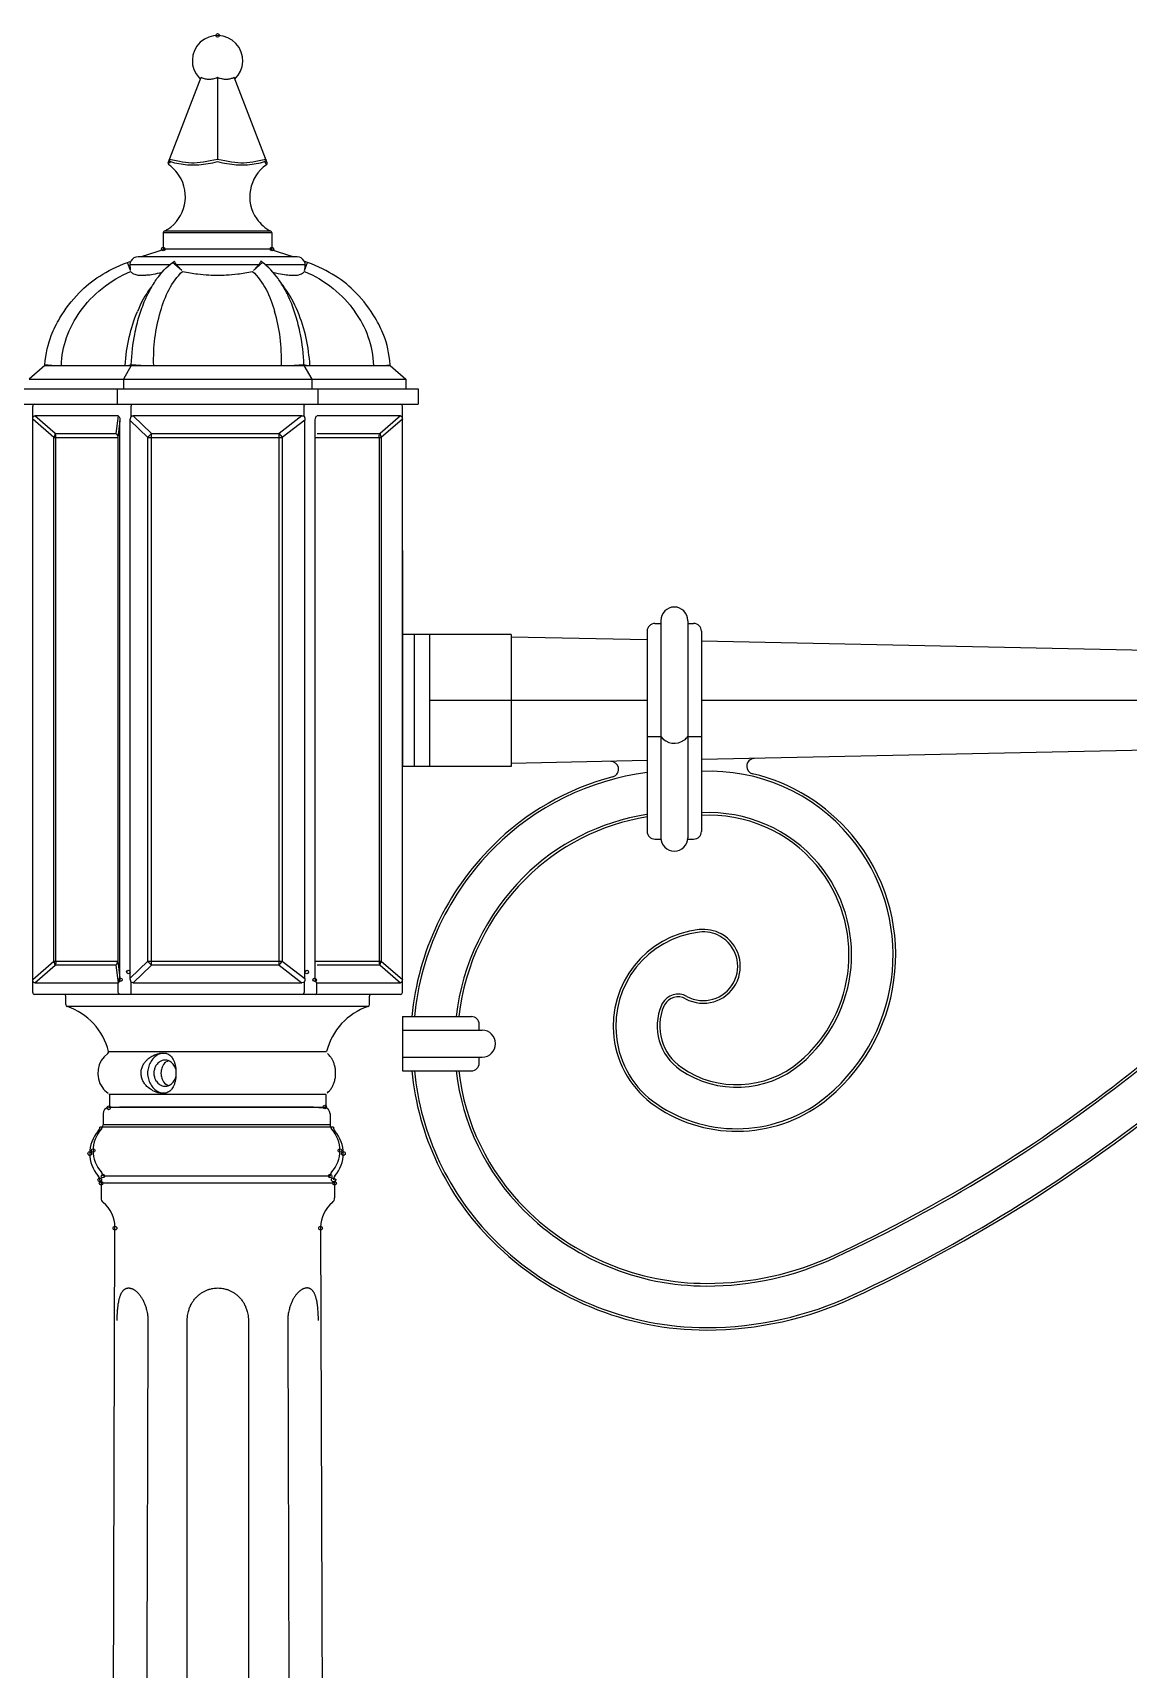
# Model space of a CAD drawing. Extents: x 0 to 131, y 0 to 344.
# Drawn here: x 47.65 to 80.72, y 275.99 to 325.42 of the extents above; entities that cross this region are included whole.
import ezdxf

# ---------------------------------------------------------------- set-up
doc = ezdxf.new("R2010")
doc.units = 0
doc.layers.add('LIVELLO_1', color=160, linetype='Continuous')

# ---------------------------------------------------------------- blocks, each defined once
blk = doc.blocks.new('AI9-BLK1')
at = {"layer": 'LIVELLO_1', "color": 7}
for p, q in [((-13.397, 149.399), (-12.4, 151.98)), ((-11.901, 151.98), (-11.901, 149.484)), ((-10.407, 149.399), (-11.404, 151.98)), ((-13.35, 149.382), (-13.323, 149.43)), ((-10.294, 147.326), (-13.51, 147.326)), ((-13.544, 147.277), (-13.544, 146.791)), ((-10.262, 147.277), (-13.544, 147.277)), ((-10.262, 147.277), (-10.262, 146.791)), ((-14.621, 146.385), (-14.521, 146.423)), ((-14.526, 146.14), (-14.621, 146.385)), ((-14.538, 146.324), (-13.33, 146.324)), ((-9.498, 146.556), (-14.304, 146.556)), ((-13.484, 146.791), (-14.204, 146.556)), ((-10.262, 146.791), (-13.544, 146.791)), ((-10.322, 146.791), (-13.484, 146.791)), ((-13.259, 146.385), (-13.207, 146.423)), ((-12.984, 146.14), (-13.259, 146.385)), ((-13.145, 146.324), (-10.661, 146.324)), ((-10.545, 146.385), (-10.822, 146.14)), ((-10.545, 146.385), (-10.597, 146.423)), ((-10.478, 146.324), (-9.265, 146.324)), ((-10.322, 146.791), (-9.598, 146.556)), ((-9.185, 146.385), (-9.287, 146.423)), ((-9.282, 146.14), (-9.185, 146.385)), ((-17.116, 143.274), (-17.588, 142.861)), ((-17.588, 142.861), (-6.216, 142.861)), ((-16.902, 143.274), (-17.116, 143.288)), ((-17.116, 143.274), (-6.689, 143.274)), ((-14.51, 143.274), (-14.746, 142.861)), ((-14.746, 142.861), (-14.746, 142.568)), ((-14.508, 143.288), (-14.585, 143.274)), ((-14.222, 143.274), (-14.508, 143.288)), ((-9.296, 143.288), (-9.586, 143.274)), ((-9.221, 143.274), (-9.296, 143.288)), ((-9.296, 143.274), (-9.059, 142.861)), ((-9.059, 142.861), (-9.059, 142.568)), ((-6.902, 143.274), (-6.692, 143.288)), ((-6.689, 143.274), (-6.216, 142.861)), ((-6.216, 142.861), (-6.216, 142.568)), ((-17.959, 142.568), (-5.842, 142.568)), ((-14.932, 142.568), (-14.932, 142.1)), ((-8.872, 142.568), (-8.872, 142.1)), ((-5.842, 142.568), (-5.842, 142.1)), ((-17.959, 142.1), (-5.842, 142.1)), ((-17.482, 124.339), (-17.482, 142.042)), ((-17.427, 142.1), (-6.38, 142.1)), ((-14.513, 141.736), (-14.513, 142.042)), ((-9.288, 141.738), (-9.288, 142.042)), ((-6.32, 124.339), (-6.32, 142.042)), ((-16.845, 141.099), (-17.482, 141.648)), ((-16.806, 141.219), (-17.421, 141.752)), ((-14.9, 141.752), (-17.421, 141.752)), ((-14.9, 141.752), (-14.972, 141.219)), ((-14.848, 141.6), (-14.909, 141.099)), ((-14.848, 124.783), (-14.848, 141.6)), ((-14.538, 124.772), (-14.538, 141.607)), ((-14.012, 141.099), (-14.538, 141.607)), ((-13.894, 141.219), (-14.447, 141.752)), ((-9.354, 141.752), (-14.447, 141.752)), ((-9.354, 141.752), (-10.046, 141.219)), ((-9.264, 141.624), (-9.951, 141.099)), ((-9.264, 124.757), (-9.264, 141.624)), ((-8.958, 124.799), (-8.958, 141.584)), ((-6.382, 141.752), (-8.896, 141.752)), ((-6.382, 141.752), (-6.995, 141.219)), ((-6.32, 141.648), (-6.959, 141.099)), ((-16.845, 125.283), (-16.845, 141.099)), ((-16.845, 141.099), (-14.909, 141.099)), ((-16.806, 141.219), (-14.972, 141.219)), ((-16.781, 125.283), (-16.781, 141.099)), ((-14.012, 125.283), (-14.012, 141.099)), ((-14.012, 141.099), (-9.951, 141.099)), ((-13.894, 125.159), (-13.894, 141.219)), ((-13.894, 141.219), (-10.046, 141.219)), ((-10.046, 125.159), (-10.046, 141.219)), ((-9.951, 141.099), (-9.951, 125.283)), ((-8.958, 141.099), (-6.959, 141.099)), ((-8.896, 141.219), (-6.995, 141.219)), ((-7.027, 141.099), (-7.027, 125.283)), ((-6.959, 141.099), (-6.959, 125.283)), ((-17.482, 132.718), (-17.482, 137.681)), ((-6.32, 137.681), (-6.32, 132.718)), ((1.303, 135.481), (1.478, 135.481)), ((1.478, 135.565), (1.478, 129.01)), ((2.297, 135.565), (2.297, 129.01)), ((2.297, 135.481), (2.47, 135.481)), ((-3.038, 135.151), (-6.32, 135.151)), ((-6.32, 135.151), (-6.32, 131.166)), ((-5.97, 135.151), (-5.97, 131.166)), ((-5.501, 135.151), (-5.501, 131.166)), ((-3.038, 135.151), (-3.038, 131.166)), ((1.065, 134.982), (-3.038, 135.065)), ((1.065, 135.246), (1.065, 129.201)), ((2.706, 135.246), (2.706, 129.201)), ((27.649, 134.424), (2.706, 134.946)), ((1.065, 133.155), (-5.501, 133.155)), ((28.036, 133.155), (2.706, 133.155)), ((1.065, 132.068), (1.478, 132.068)), ((2.297, 132.068), (2.706, 132.068)), ((28.036, 131.901), (2.706, 131.373)), ((-3.038, 131.166), (-6.32, 131.166)), ((1.065, 131.339), (-3.038, 131.251)), ((1.303, 128.967), (1.478, 128.967)), ((2.297, 128.967), (2.47, 128.967)), ((-17.482, 124.732), (-16.845, 125.283)), ((-17.421, 124.631), (-16.806, 125.159)), ((-16.845, 125.283), (-14.909, 125.283)), ((-14.972, 125.159), (-16.806, 125.159)), ((-14.972, 125.159), (-14.9, 124.631)), ((-14.538, 124.772), (-14.012, 125.283)), ((-14.447, 124.631), (-13.894, 125.159)), ((-14.012, 125.283), (-9.951, 125.283)), ((-10.046, 125.159), (-13.894, 125.159)), ((-10.046, 125.159), (-9.354, 124.631)), ((-9.951, 125.283), (-9.264, 124.757)), ((-8.958, 125.283), (-6.959, 125.283)), ((-6.995, 125.159), (-8.896, 125.159)), ((-6.995, 125.159), (-6.382, 124.631)), ((-6.959, 125.283), (-6.32, 124.732)), ((-17.421, 124.631), (-14.9, 124.631)), ((-14.9, 124.339), (-14.9, 124.631)), ((-14.513, 124.339), (-14.513, 124.647)), ((-14.447, 124.631), (-9.354, 124.631)), ((-9.288, 124.644), (-9.288, 124.339)), ((-8.908, 124.339), (-8.908, 124.631)), ((-8.896, 124.631), (-6.382, 124.631)), ((-6.38, 124.278), (-17.427, 124.278)), ((-16.488, 123.969), (-16.488, 124.221)), ((-7.317, 123.969), (-7.317, 124.221)), ((-7.358, 123.912), (-16.446, 123.912)), ((-6.32, 123.609), (-4.24, 123.609)), ((-6.32, 123.609), (-6.32, 121.967)), ((-6.32, 123.199), (-3.915, 123.199)), ((-4.003, 123.199), (-4.003, 123.373)), ((-15.195, 122.558), (-8.609, 122.558)), ((-6.32, 122.379), (-3.915, 122.379)), ((-4.003, 122.204), (-4.003, 122.379)), ((-6.32, 121.967), (-4.24, 121.967)), ((-8.619, 121.25), (-15.186, 121.25)), ((-15.167, 121.25), (-15.167, 120.937)), ((-8.619, 120.937), (-8.619, 121.25)), ((-15.361, 120.673), (-15.361, 120.335)), ((-14.865, 120.876), (-15.19, 120.851)), ((-15.106, 120.876), (-8.676, 120.876)), ((-9.003, 120.876), (-14.865, 120.876)), ((-9.206, 120.876), (-14.598, 120.876)), ((-9.003, 120.876), (-8.681, 120.851)), ((-8.506, 120.673), (-8.506, 120.335)), ((-8.406, 120.268), (-15.458, 120.268)), ((-8.506, 120.335), (-15.361, 120.335)), ((-8.506, 118.789), (-15.361, 118.789)), ((-8.368, 118.574), (-15.421, 118.574)), ((-15.421, 118.574), (-15.421, 118.134)), ((-8.368, 118.574), (-8.368, 118.134)), ((-15.267, 36.872), (-15, 117.247)), ((-8.791, 117.247), (-8.524, 36.872))]:
    blk.add_line(p, q, dxfattribs=at)
for points in [[(-12.4, 151.98), (-12.372, 151.962), (-12.342, 151.949), (-12.309, 151.943), (-12.28, 151.935), (-12.247, 151.93), (-12.213, 151.925), (-12.18, 151.924), (-12.145, 151.924), (-12.109, 151.925), (-12.075, 151.93), (-12.039, 151.935), (-12.006, 151.943), (-11.975, 151.949), (-11.935, 151.962), (-11.901, 151.98), (-11.873, 151.964), (-11.846, 151.956), (-11.819, 151.948), (-11.788, 151.938), (-11.758, 151.935), (-11.73, 151.93), (-11.699, 151.925), (-11.672, 151.924), (-11.641, 151.924), (-11.611, 151.924), (-11.583, 151.925), (-11.56, 151.93), (-11.53, 151.935), (-11.505, 151.938), (-11.48, 151.948), (-11.453, 151.956), (-11.431, 151.964), (-11.404, 151.98)], [(-13.358, 149.508), (-13.361, 149.507), (-13.361, 149.502), (-13.361, 149.495), (-13.361, 149.491), (-13.361, 149.484), (-13.361, 149.478), (-13.358, 149.473), (-13.358, 149.465), (-13.353, 149.457), (-13.35, 149.454), (-13.345, 149.446), (-13.339, 149.444), (-13.336, 149.438), (-13.331, 149.435), (-13.323, 149.43)], [(-13.358, 149.508), (-13.254, 149.484), (-13.156, 149.46), (-13.056, 149.444), (-12.962, 149.428), (-12.872, 149.415), (-12.784, 149.406), (-12.693, 149.399), (-12.605, 149.399), (-12.516, 149.406), (-12.423, 149.415), (-12.328, 149.428), (-12.226, 149.444), (-12.123, 149.46), (-12.016, 149.484), (-11.901, 149.508)], [(-13.323, 149.43), (-13.261, 149.415), (-13.198, 149.399), (-13.136, 149.388), (-13.073, 149.375), (-13.005, 149.364), (-12.94, 149.354), (-12.876, 149.348), (-12.808, 149.338), (-12.739, 149.335), (-12.675, 149.334), (-12.603, 149.334), (-12.534, 149.335), (-12.467, 149.338), (-12.4, 149.348), (-12.329, 149.354), (-12.257, 149.364), (-12.188, 149.375), (-12.118, 149.388), (-12.044, 149.399), (-11.975, 149.415), (-11.901, 149.43)], [(-11.901, 149.508), (-11.793, 149.484), (-11.681, 149.46), (-11.578, 149.444), (-11.48, 149.428), (-11.383, 149.415), (-11.289, 149.406), (-11.196, 149.399), (-11.107, 149.399), (-11.022, 149.406), (-10.932, 149.415), (-10.84, 149.428), (-10.747, 149.444), (-10.648, 149.46), (-10.55, 149.484), (-10.45, 149.508)], [(-11.901, 149.43), (-11.832, 149.415), (-11.758, 149.399), (-11.69, 149.388), (-11.619, 149.375), (-11.547, 149.364), (-11.476, 149.354), (-11.406, 149.348), (-11.337, 149.338), (-11.268, 149.335), (-11.199, 149.334), (-11.132, 149.334), (-11.062, 149.335), (-10.994, 149.338), (-10.929, 149.348), (-10.861, 149.354), (-10.799, 149.364), (-10.735, 149.375), (-10.666, 149.388), (-10.603, 149.399), (-10.542, 149.415), (-10.481, 149.43)], [(-10.45, 149.508), (-10.45, 149.507), (-10.447, 149.502), (-10.443, 149.495), (-10.443, 149.491), (-10.443, 149.484), (-10.447, 149.478), (-10.45, 149.473), (-10.45, 149.465), (-10.451, 149.457), (-10.454, 149.454), (-10.459, 149.446), (-10.464, 149.444), (-10.467, 149.438), (-10.475, 149.435), (-10.481, 149.43)], [(-10.472, 149.418), (-10.454, 149.382), (-10.45, 149.37), (-10.438, 149.353)], [(-10.309, 146.791), (-11.901, 146.791), (-13.495, 146.791)], [(-14.909, 141.099), (-14.909, 125.283), (-14.848, 124.783)]]:
    blk.add_lwpolyline(points, dxfattribs=at)
blk.add_circle((-15.658, 119.561), 0.0532, dxfattribs=at)
for centre, major_axis, ratio in [((-11.901, 153.242), (-0.0003, -0.0544), 0.977829), ((-13.542, 146.791), (0.0549, 0), 0.964569), ((-13.542, 146.791), (0.0549, 0), 0.964569), ((-10.262, 146.791), (0.0549, 0), 0.963905), ((-14.834, 124.719), (0.0541, 0), 0.91722), ((-14.834, 124.719), (0.0541, 0), 0.91722), ((-14.597, 124.954), (-0.0004, -0.0544), 0.9794), ((-14.597, 124.954), (-0.0004, -0.0544), 0.9794), ((-9.205, 124.954), (-0.0013, -0.0544), 0.963336), ((-8.971, 124.719), (0.0532, 0), 0.932061), ((-8.971, 124.719), (0.0532, 0), 0.932061), ((-15.19, 120.851), (-0.0005, -0.056), 0.966113), ((-8.663, 120.876), (0.0532, 0), 0.964423), ((-15.762, 119.47), (0.002, -0.0575), 0.967989), ((-8.209, 119.561), (0.054, 0), 0.976109), ((-8.104, 119.47), (-0.0011, -0.0575), 0.96838), ((-15.459, 118.677), (0.0004, -0.0577), 0.965645), ((-15.362, 118.789), (0.0556, 0), 0.978568), ((-8.503, 118.789), (-0.0028, -0.0544), 0.976597), ((-8.407, 118.677), (0.0016, -0.0577), 0.971251), ((-15.42, 118.574), (0.0556, 0), 0.978568), ((-8.369, 118.574), (0.0568, 0), 0.957696), ((-15, 117.215), (0, -0.0577), 0.970149), ((-8.792, 117.215), (0.0005, -0.0577), 0.96414)]:
    blk.add_ellipse(centre, major_axis=major_axis, ratio=ratio, dxfattribs=at)
for points, knots in [([(-11.383, 151.924), (-11.074, 152.207), (-11.057, 152.688), (-11.347, 152.998), (-11.632, 153.306), (-12.112, 153.324), (-12.423, 153.035), (-12.73, 152.749), (-12.746, 152.266), (-12.458, 151.959), (-12.447, 151.944), (-12.434, 151.935), (-12.423, 151.924)], [0, 0, 0, 0, 1, 1, 1, 2, 2, 2, 3, 3, 3, 4, 4, 4, 4]), ([(-13.51, 147.326), (-12.935, 147.624), (-12.708, 148.331), (-13.005, 148.907), (-13.09, 149.077), (-13.22, 149.223), (-13.375, 149.334)], [0, 0, 0, 0, 1, 1, 1, 2, 2, 2, 2]), ([(-10.428, 149.334), (-10.958, 148.962), (-11.093, 148.233), (-10.719, 147.7), (-10.611, 147.544), (-10.464, 147.415), (-10.294, 147.326)], [0, 0, 0, 0, 1, 1, 1, 2, 2, 2, 2]), ([(-17.116, 143.288), (-17.089, 143.642), (-17.017, 143.931), (-16.925, 144.177), (-16.85, 144.368), (-16.763, 144.539), (-16.662, 144.711), (-16.505, 144.964), (-16.313, 145.231), (-16.078, 145.472), (-15.721, 145.838), (-15.27, 146.143), (-14.621, 146.385)], [0, 0, 0, 0, 1, 1, 1, 2, 2, 2, 3, 3, 3, 4, 4, 4, 4]), ([(-9.877, 145.621), (-9.943, 145.712), (-10.009, 145.8), (-10.076, 145.896), (-10.207, 146.077), (-10.363, 146.249), (-10.545, 146.385)], [0, 0, 0, 0, 1, 1, 1, 2, 2, 2, 2]), ([(-6.692, 143.288), (-6.715, 143.642), (-6.787, 143.931), (-6.88, 144.177), (-6.955, 144.368), (-7.041, 144.539), (-7.143, 144.711), (-7.299, 144.964), (-7.49, 145.231), (-7.727, 145.472), (-8.083, 145.838), (-8.537, 146.143), (-9.185, 146.385)], [0, 0, 0, 0, 1, 1, 1, 2, 2, 2, 3, 3, 3, 4, 4, 4, 4]), ([(-16.046, 144.903), (-15.867, 145.161), (-15.641, 145.398), (-15.39, 145.6), (-15.129, 145.808), (-14.837, 145.981), (-14.526, 146.116)], [0, 0, 0, 0, 1, 1, 1, 2, 2, 2, 2]), ([(-14.526, 146.116), (-14.51, 146.087), (-14.489, 146.071), (-14.465, 146.056), (-14.447, 146.042), (-14.427, 146.035), (-14.404, 146.028), (-14.384, 146.019), (-14.366, 146.013), (-14.344, 146.01), (-14.32, 146.007), (-14.294, 146.002), (-14.268, 146), (-14.235, 145.997), (-14.199, 145.997), (-14.168, 145.997), (-14.125, 146), (-14.084, 146.002), (-14.04, 146.007), (-13.978, 146.01), (-13.91, 146.019), (-13.843, 146.035), (-13.758, 146.048), (-13.674, 146.067), (-13.576, 146.087)], [0, 0, 0, 0, 1, 1, 1, 2, 2, 2, 3, 3, 3, 4, 4, 4, 5, 5, 5, 6, 6, 6, 7, 7, 7, 8, 8, 8, 8]), ([(-14.508, 143.288), (-14.494, 143.634), (-14.458, 143.934), (-14.404, 144.214), (-14.366, 144.413), (-14.317, 144.6), (-14.268, 144.759), (-14.242, 144.845), (-14.219, 144.927), (-14.186, 145.009), (-14.156, 145.089), (-14.125, 145.171), (-14.087, 145.255), (-14.045, 145.356), (-13.996, 145.454), (-13.938, 145.558), (-13.876, 145.674), (-13.801, 145.795), (-13.732, 145.896)], [0, 0, 0, 0, 1, 1, 1, 2, 2, 2, 3, 3, 3, 4, 4, 4, 5, 5, 5, 6, 6, 6, 6]), ([(-13.625, 144.903), (-13.558, 145.139), (-13.477, 145.364), (-13.366, 145.573), (-13.254, 145.778), (-13.122, 145.962), (-12.96, 146.116)], [0, 0, 0, 0, 1, 1, 1, 2, 2, 2, 2]), ([(-12.96, 146.116), (-12.795, 146.08), (-12.652, 146.056), (-12.51, 146.039), (-12.392, 146.023), (-12.278, 146.01), (-12.162, 146.007), (-12.075, 146), (-11.99, 145.997), (-11.901, 145.997), (-11.816, 145.997), (-11.73, 146), (-11.641, 146.007), (-11.528, 146.01), (-11.409, 146.023), (-11.292, 146.039), (-11.15, 146.056), (-11.007, 146.08), (-10.843, 146.116)], [0, 0, 0, 0, 1, 1, 1, 2, 2, 2, 3, 3, 3, 4, 4, 4, 5, 5, 5, 6, 6, 6, 6]), ([(-10.843, 146.116), (-10.683, 145.962), (-10.548, 145.778), (-10.438, 145.573), (-10.326, 145.364), (-10.246, 145.139), (-10.179, 144.903)], [0, 0, 0, 0, 1, 1, 1, 2, 2, 2, 2]), ([(-10.231, 146.087), (-10.121, 146.064), (-10.028, 146.042), (-9.938, 146.028), (-9.867, 146.015), (-9.8, 146.008), (-9.738, 146.002), (-9.697, 146), (-9.662, 145.997), (-9.623, 145.997), (-9.592, 145.997), (-9.556, 146), (-9.528, 146.002), (-9.505, 146.002), (-9.478, 146.008), (-9.453, 146.01), (-9.434, 146.015), (-9.413, 146.023), (-9.395, 146.028), (-9.377, 146.039), (-9.354, 146.045), (-9.336, 146.058), (-9.313, 146.071), (-9.296, 146.087), (-9.282, 146.116)], [0, 0, 0, 0, 1, 1, 1, 2, 2, 2, 3, 3, 3, 4, 4, 4, 5, 5, 5, 6, 6, 6, 7, 7, 7, 8, 8, 8, 8]), ([(-9.296, 143.288), (-9.306, 143.634), (-9.346, 143.934), (-9.398, 144.214), (-9.439, 144.413), (-9.487, 144.6), (-9.536, 144.759), (-9.561, 144.845), (-9.587, 144.927), (-9.618, 145.009), (-9.647, 145.089), (-9.678, 145.171), (-9.716, 145.255), (-9.756, 145.356), (-9.808, 145.454), (-9.866, 145.558), (-9.928, 145.674), (-10.005, 145.795), (-10.076, 145.896)], [0, 0, 0, 0, 1, 1, 1, 2, 2, 2, 3, 3, 3, 4, 4, 4, 5, 5, 5, 6, 6, 6, 6]), ([(-9.282, 146.116), (-8.967, 145.981), (-8.676, 145.808), (-8.417, 145.6), (-8.163, 145.398), (-7.936, 145.161), (-7.758, 144.903)], [0, 0, 0, 0, 1, 1, 1, 2, 2, 2, 2]), ([(-16.617, 143.274), (-16.609, 143.554), (-16.558, 143.843), (-16.461, 144.115), (-16.366, 144.397), (-16.223, 144.659), (-16.046, 144.903)], [0, 0, 0, 0, 1, 1, 1, 2, 2, 2, 2]), ([(-14.69, 143.274), (-14.673, 143.561), (-14.632, 143.846), (-14.569, 144.125), (-14.51, 144.394), (-14.427, 144.656), (-14.322, 144.903)], [0, 0, 0, 0, 1, 1, 1, 2, 2, 2, 2]), ([(-13.83, 143.274), (-13.838, 143.553), (-13.826, 143.827), (-13.794, 144.099), (-13.76, 144.373), (-13.702, 144.642), (-13.625, 144.903)], [0, 0, 0, 0, 1, 1, 1, 2, 2, 2, 2]), ([(-9.977, 143.274), (-9.964, 143.561), (-9.979, 143.843), (-10.013, 144.118), (-10.046, 144.387), (-10.104, 144.653), (-10.179, 144.903)], [0, 0, 0, 0, 1, 1, 1, 2, 2, 2, 2]), ([(-9.113, 143.274), (-9.132, 143.553), (-9.17, 143.828), (-9.229, 144.101), (-9.288, 144.374), (-9.375, 144.645), (-9.48, 144.903)], [0, 0, 0, 0, 1, 1, 1, 2, 2, 2, 2]), ([(-7.187, 143.274), (-7.196, 143.567), (-7.251, 143.86), (-7.351, 144.137), (-7.446, 144.411), (-7.587, 144.669), (-7.758, 144.903)], [0, 0, 0, 0, 1, 1, 1, 2, 2, 2, 2]), ([(-17.482, 141.648), (-17.482, 141.676), (-17.482, 141.701), (-17.47, 141.719), (-17.458, 141.738), (-17.44, 141.752), (-17.421, 141.752)], [0, 0, 0, 0, 1, 1, 1, 2, 2, 2, 2]), ([(-6.382, 141.752), (-6.364, 141.752), (-6.344, 141.738), (-6.336, 141.719), (-6.323, 141.701), (-6.323, 141.676), (-6.32, 141.648)], [0, 0, 0, 0, 1, 1, 1, 2, 2, 2, 2]), ([(2.297, 135.565), (2.297, 135.795), (2.113, 135.978), (1.886, 135.978), (1.662, 135.978), (1.478, 135.795), (1.478, 135.565)], [0, 0, 0, 0, 1, 1, 1, 2, 2, 2, 2]), ([(1.478, 132.068), (1.645, 131.84), (1.971, 131.796), (2.196, 131.969), (2.237, 131.996), (2.265, 132.033), (2.297, 132.068)], [0, 0, 0, 0, 1, 1, 1, 2, 2, 2, 2]), ([(2.265, 124.217), (2.767, 123.944), (3.397, 124.126), (3.672, 124.626), (3.95, 125.129), (3.768, 125.757), (3.266, 126.036), (3.076, 126.14), (2.863, 126.181), (2.647, 126.157), (1.083, 125.979), (-0.04, 124.56), (0.138, 122.999), (0.23, 122.172), (0.676, 121.437), (1.355, 120.969), (2.933, 119.888), (5.037, 119.987), (6.504, 121.211), (8.854, 123.18), (9.166, 126.681), (7.2, 129.031), (6.094, 130.356), (4.432, 131.089), (2.706, 131.014)], [0, 0, 0, 0, 1, 1, 1, 2, 2, 2, 3, 3, 3, 4, 4, 4, 5, 5, 5, 6, 6, 6, 7, 7, 7, 8, 8, 8, 8]), ([(0.032, 130.852), (0.156, 130.886), (0.235, 131.014), (0.199, 131.139), (0.169, 131.245), (0.076, 131.315), (-0.033, 131.312)], [0, 0, 0, 0, 1, 1, 1, 2, 2, 2, 2]), ([(4.306, 131.405), (4.176, 131.4), (4.073, 131.297), (4.075, 131.166), (4.078, 131.057), (4.15, 130.966), (4.253, 130.944)], [0, 0, 0, 0, 1, 1, 1, 2, 2, 2, 2]), ([(1.065, 130.98), (-0.684, 130.75), (-2.304, 129.949), (-3.552, 128.707), (-4.919, 127.338), (-5.77, 125.536), (-5.96, 123.609)], [0, 0, 0, 0, 1, 1, 1, 2, 2, 2, 2]), ([(1.311, 120.907), (2.918, 119.803), (5.06, 119.904), (6.556, 121.15), (8.94, 123.149), (9.255, 126.699), (7.258, 129.084), (6.486, 130.008), (5.43, 130.66), (4.253, 130.944)], [0, 0, 0, 0, 1, 1, 1, 2, 2, 2, 3, 3, 3, 3]), ([(5.699, 122.17), (7.518, 123.695), (7.762, 126.407), (6.24, 128.228), (5.37, 129.268), (4.06, 129.837), (2.702, 129.76)], [0, 0, 0, 0, 1, 1, 1, 2, 2, 2, 2]), ([(5.649, 122.231), (7.437, 123.727), (7.674, 126.39), (6.178, 128.18), (5.323, 129.201), (4.035, 129.757), (2.706, 129.685)], [0, 0, 0, 0, 1, 1, 1, 2, 2, 2, 2]), ([(-4.623, 121.967), (-4.44, 120.397), (-3.731, 118.933), (-2.609, 117.812), (-1.159, 116.362), (0.811, 115.549), (2.863, 115.549), (4.196, 115.549), (5.518, 115.84), (6.727, 116.406), (13.094, 119.372), (18.681, 123.775), (23.062, 129.265)], [0, 0, 0, 0, 1, 1, 1, 2, 2, 2, 3, 3, 3, 4, 4, 4, 4]), ([(1.478, 129.01), (1.478, 128.786), (1.662, 128.602), (1.886, 128.602), (2.113, 128.602), (2.297, 128.786), (2.297, 129.01)], [0, 0, 0, 0, 1, 1, 1, 2, 2, 2, 2]), ([(-6.038, 121.967), (-5.849, 120.024), (-4.989, 118.204), (-3.603, 116.822), (-1.887, 115.102), (0.437, 114.141), (2.863, 114.141), (4.401, 114.141), (5.923, 114.48), (7.319, 115.129), (13.883, 118.193), (19.647, 122.728), (24.159, 128.385)], [0, 0, 0, 0, 1, 1, 1, 2, 2, 2, 3, 3, 3, 4, 4, 4, 4]), ([(-5.96, 121.967), (-5.77, 120.043), (-4.919, 118.243), (-3.552, 116.873), (-1.85, 115.174), (0.454, 114.216), (2.863, 114.216), (4.391, 114.216), (5.902, 114.556), (7.289, 115.2), (13.839, 118.254), (19.593, 122.787), (24.1, 128.437)], [0, 0, 0, 0, 1, 1, 1, 2, 2, 2, 3, 3, 3, 4, 4, 4, 4]), ([(2.639, 126.234), (1.029, 126.047), (-0.125, 124.597), (0.061, 122.986), (0.156, 122.146), (0.614, 121.386), (1.311, 120.907)], [0, 0, 0, 0, 1, 1, 1, 2, 2, 2, 2]), ([(2.228, 124.147), (2.767, 123.851), (3.446, 124.051), (3.744, 124.589), (4.038, 125.129), (3.843, 125.807), (3.304, 126.103), (3.102, 126.215), (2.868, 126.258), (2.639, 126.234)], [0, 0, 0, 0, 1, 1, 1, 2, 2, 2, 3, 3, 3, 3]), ([(-17.421, 124.631), (-17.44, 124.631), (-17.458, 124.644), (-17.47, 124.658), (-17.482, 124.677), (-17.482, 124.706), (-17.482, 124.732)], [0, 0, 0, 0, 1, 1, 1, 2, 2, 2, 2]), ([(-6.32, 124.732), (-6.323, 124.706), (-6.323, 124.677), (-6.336, 124.658), (-6.344, 124.644), (-6.364, 124.631), (-6.382, 124.631)], [0, 0, 0, 0, 1, 1, 1, 2, 2, 2, 2]), ([(2.265, 124.217), (2.005, 124.36), (1.672, 124.266), (1.524, 124.003), (1.519, 123.989), (1.508, 123.973), (1.501, 123.955)], [0, 0, 0, 0, 1, 1, 1, 2, 2, 2, 2]), ([(2.228, 124.147), (2.005, 124.272), (1.716, 124.192), (1.595, 123.963), (1.589, 123.952), (1.581, 123.936), (1.573, 123.926)], [0, 0, 0, 0, 1, 1, 1, 2, 2, 2, 2]), ([(-3.915, 122.379), (-3.689, 122.379), (-3.508, 122.563), (-3.508, 122.79), (-3.508, 123.016), (-3.689, 123.199), (-3.915, 123.199)], [0, 0, 0, 0, 1, 1, 1, 2, 2, 2, 2]), ([(-15.218, 122.496), (-15.546, 122.254), (-15.618, 121.794), (-15.377, 121.461), (-15.333, 121.4), (-15.275, 121.342), (-15.208, 121.297)], [0, 0, 0, 0, 1, 1, 1, 2, 2, 2, 2]), ([(-13.643, 121.297), (-13.727, 121.31), (-13.794, 121.338), (-13.853, 121.37), (-13.906, 121.397), (-13.951, 121.426), (-13.994, 121.461), (-14.025, 121.488), (-14.05, 121.512), (-14.079, 121.546), (-14.103, 121.573), (-14.125, 121.604), (-14.143, 121.64), (-14.161, 121.672), (-14.178, 121.709), (-14.191, 121.746), (-14.201, 121.786), (-14.209, 121.825), (-14.209, 121.863), (-14.214, 121.908), (-14.211, 121.949), (-14.204, 121.988), (-14.196, 122.023), (-14.187, 122.066), (-14.173, 122.1), (-14.156, 122.137), (-14.137, 122.166), (-14.119, 122.204), (-14.098, 122.231), (-14.076, 122.26), (-14.05, 122.286), (-14.025, 122.31), (-14.001, 122.332), (-13.976, 122.351), (-13.938, 122.379), (-13.898, 122.404), (-13.853, 122.427), (-13.796, 122.457), (-13.74, 122.478), (-13.669, 122.496)], [0, 0, 0, 0, 1, 1, 1, 2, 2, 2, 3, 3, 3, 4, 4, 4, 5, 5, 5, 6, 6, 6, 7, 7, 7, 8, 8, 8, 9, 9, 9, 10, 10, 10, 11, 11, 11, 12, 12, 12, 13, 13, 13, 13]), ([(-13.55, 122.505), (-13.63, 122.494), (-13.697, 122.462), (-13.758, 122.422), (-13.807, 122.385), (-13.851, 122.34), (-13.889, 122.291), (-13.92, 122.247), (-13.946, 122.201), (-13.968, 122.148), (-13.986, 122.097), (-14.001, 122.042), (-14.009, 121.988), (-14.017, 121.925), (-14.017, 121.869), (-14.009, 121.812), (-14.001, 121.757), (-13.986, 121.699), (-13.968, 121.648), (-13.946, 121.595), (-13.92, 121.551), (-13.889, 121.506), (-13.851, 121.455), (-13.807, 121.41), (-13.758, 121.376), (-13.696, 121.334), (-13.63, 121.306), (-13.55, 121.294)], [0, 0, 0, 0, 1, 1, 1, 2, 2, 2, 3, 3, 3, 4, 4, 4, 5, 5, 5, 6, 6, 6, 7, 7, 7, 8, 8, 8, 9, 9, 9, 9]), ([(-13.484, 122.291), (-13.55, 122.291), (-13.604, 122.273), (-13.653, 122.239), (-13.689, 122.217), (-13.724, 122.186), (-13.746, 122.148), (-13.768, 122.121), (-13.785, 122.092), (-13.796, 122.062), (-13.807, 122.023), (-13.817, 121.994), (-13.822, 121.954), (-13.826, 121.919), (-13.826, 121.877), (-13.822, 121.845), (-13.817, 121.807), (-13.807, 121.768), (-13.796, 121.738), (-13.785, 121.708), (-13.768, 121.676), (-13.746, 121.652), (-13.724, 121.615), (-13.689, 121.583), (-13.653, 121.557), (-13.604, 121.527), (-13.55, 121.506), (-13.484, 121.506)], [0, 0, 0, 0, 1, 1, 1, 2, 2, 2, 3, 3, 3, 4, 4, 4, 5, 5, 5, 6, 6, 6, 7, 7, 7, 8, 8, 8, 9, 9, 9, 9]), ([(-13.669, 122.496), (-13.658, 122.496), (-13.653, 122.5), (-13.643, 122.5), (-13.638, 122.502), (-13.63, 122.502), (-13.625, 122.502), (-13.621, 122.505), (-13.615, 122.505), (-13.608, 122.505), (-13.602, 122.505), (-13.597, 122.507), (-13.589, 122.507), (-13.589, 122.507), (-13.553, 122.507), (-13.553, 122.507)], [0, 0, 0, 0, 1, 1, 1, 2, 2, 2, 3, 3, 3, 4, 4, 4, 5, 5, 5, 5]), ([(-13.464, 122.228), (-13.522, 122.19), (-13.553, 122.137), (-13.576, 122.079), (-13.594, 122.036), (-13.604, 121.991), (-13.608, 121.949), (-13.612, 121.916), (-13.612, 121.881), (-13.608, 121.852), (-13.604, 121.807), (-13.594, 121.759), (-13.576, 121.716), (-13.553, 121.661), (-13.522, 121.61), (-13.464, 121.565)], [0, 0, 0, 0, 1, 1, 1, 2, 2, 2, 3, 3, 3, 4, 4, 4, 5, 5, 5, 5]), ([(-13.553, 122.507), (-13.553, 122.507), (-13.522, 122.507), (-13.522, 122.507), (-13.51, 122.507), (-13.505, 122.505), (-13.5, 122.505), (-13.492, 122.505), (-13.488, 122.505), (-13.483, 122.502), (-13.479, 122.502), (-13.474, 122.502), (-13.466, 122.5), (-13.461, 122.5), (-13.455, 122.496), (-13.448, 122.496)], [0, 0, 0, 0, 1, 1, 1, 2, 2, 2, 3, 3, 3, 4, 4, 4, 5, 5, 5, 5]), ([(-13.161, 122.015), (-13.174, 122.066), (-13.192, 122.103), (-13.218, 122.14), (-13.243, 122.175), (-13.279, 122.217), (-13.322, 122.243), (-13.367, 122.275), (-13.42, 122.291), (-13.484, 122.291)], [0, 0, 0, 0, 1, 1, 1, 2, 2, 2, 3, 3, 3, 3]), ([(-13.448, 122.496), (-13.392, 122.478), (-13.35, 122.449), (-13.317, 122.416), (-13.287, 122.382), (-13.264, 122.348), (-13.246, 122.313), (-13.23, 122.286), (-13.22, 122.26), (-13.207, 122.228), (-13.198, 122.201), (-13.189, 122.164), (-13.179, 122.134), (-13.174, 122.094), (-13.167, 122.058), (-13.162, 122.02), (-13.161, 121.981), (-13.158, 121.937), (-13.158, 121.901), (-13.158, 121.858), (-13.158, 121.818), (-13.162, 121.778), (-13.167, 121.74), (-13.174, 121.703), (-13.179, 121.666), (-13.189, 121.632), (-13.197, 121.602), (-13.207, 121.57), (-13.22, 121.543), (-13.23, 121.515), (-13.243, 121.49), (-13.251, 121.472), (-13.264, 121.448), (-13.279, 121.426), (-13.295, 121.403), (-13.319, 121.376), (-13.348, 121.357), (-13.379, 121.329), (-13.417, 121.309), (-13.466, 121.297)], [0, 0, 0, 0, 1, 1, 1, 2, 2, 2, 3, 3, 3, 4, 4, 4, 5, 5, 5, 6, 6, 6, 7, 7, 7, 8, 8, 8, 9, 9, 9, 10, 10, 10, 11, 11, 11, 12, 12, 12, 13, 13, 13, 13]), ([(-8.597, 121.297), (-8.562, 121.325), (-8.534, 121.354), (-8.507, 121.386), (-8.488, 121.414), (-8.464, 121.446), (-8.443, 121.477), (-8.427, 121.509), (-8.412, 121.538), (-8.399, 121.565), (-8.383, 121.604), (-8.373, 121.64), (-8.365, 121.676), (-8.355, 121.716), (-8.347, 121.757), (-8.342, 121.796), (-8.339, 121.837), (-8.337, 121.881), (-8.337, 121.925), (-8.339, 121.967), (-8.342, 122.012), (-8.35, 122.052), (-8.355, 122.092), (-8.365, 122.134), (-8.378, 122.164), (-8.386, 122.201), (-8.401, 122.231), (-8.412, 122.262), (-8.427, 122.289), (-8.44, 122.313), (-8.457, 122.34), (-8.475, 122.364), (-8.493, 122.392), (-8.512, 122.417), (-8.534, 122.446), (-8.556, 122.467), (-8.588, 122.496)], [0, 0, 0, 0, 1, 1, 1, 2, 2, 2, 3, 3, 3, 4, 4, 4, 5, 5, 5, 6, 6, 6, 7, 7, 7, 8, 8, 8, 9, 9, 9, 10, 10, 10, 11, 11, 11, 12, 12, 12, 12]), ([(-13.484, 121.506), (-13.42, 121.506), (-13.367, 121.522), (-13.322, 121.557), (-13.279, 121.583), (-13.243, 121.62), (-13.218, 121.658), (-13.192, 121.693), (-13.174, 121.733), (-13.161, 121.786)], [0, 0, 0, 0, 1, 1, 1, 2, 2, 2, 3, 3, 3, 3]), ([(-13.55, 121.293), (-13.55, 121.293), (-13.58, 121.293), (-13.58, 121.293), (-13.58, 121.293), (-13.602, 121.293), (-13.602, 121.293), (-13.607, 121.294), (-13.612, 121.294), (-13.621, 121.294), (-13.625, 121.294), (-13.633, 121.297), (-13.643, 121.297)], [0, 0, 0, 0, 1, 1, 1, 2, 2, 2, 3, 3, 3, 4, 4, 4, 4]), ([(-13.466, 121.297), (-13.477, 121.297), (-13.483, 121.294), (-13.488, 121.294), (-13.492, 121.294), (-13.5, 121.294), (-13.505, 121.293), (-13.505, 121.293), (-13.522, 121.293), (-13.522, 121.293), (-13.522, 121.293), (-13.55, 121.293), (-13.55, 121.293)], [0, 0, 0, 0, 1, 1, 1, 2, 2, 2, 3, 3, 3, 4, 4, 4, 4]), ([(-14.932, 114.426), (-14.932, 114.426), (-14.932, 114.536), (-14.932, 114.536), (-14.931, 114.568), (-14.928, 114.6), (-14.928, 114.636), (-14.926, 114.66), (-14.926, 114.687), (-14.92, 114.711), (-14.92, 114.738), (-14.918, 114.761), (-14.914, 114.785), (-14.914, 114.804), (-14.912, 114.822), (-14.909, 114.838), (-14.909, 114.854), (-14.906, 114.873), (-14.904, 114.889), (-14.901, 114.906), (-14.901, 114.921), (-14.9, 114.934), (-14.895, 114.953), (-14.891, 114.969), (-14.888, 114.985), (-14.887, 115.003), (-14.884, 115.017), (-14.882, 115.035), (-14.875, 115.049), (-14.873, 115.065), (-14.87, 115.081), (-14.865, 115.095), (-14.86, 115.108), (-14.857, 115.123), (-14.852, 115.137), (-14.851, 115.15), (-14.843, 115.164), (-14.839, 115.174), (-14.834, 115.188), (-14.832, 115.2), (-14.824, 115.208), (-14.821, 115.224), (-14.816, 115.235), (-14.813, 115.243), (-14.806, 115.254), (-14.801, 115.264), (-14.795, 115.27), (-14.79, 115.283), (-14.785, 115.292), (-14.78, 115.3), (-14.775, 115.307), (-14.767, 115.313), (-14.762, 115.32), (-14.757, 115.328), (-14.749, 115.337), (-14.743, 115.342), (-14.738, 115.344), (-14.732, 115.355), (-14.727, 115.36), (-14.721, 115.363), (-14.713, 115.369), (-14.704, 115.374), (-14.699, 115.377), (-14.695, 115.38), (-14.686, 115.385), (-14.679, 115.387), (-14.673, 115.392), (-14.665, 115.393), (-14.66, 115.396), (-14.652, 115.401), (-14.646, 115.401), (-14.637, 115.406), (-14.629, 115.406), (-14.624, 115.408), (-14.616, 115.408), (-14.608, 115.408), (-14.602, 115.411), (-14.593, 115.411), (-14.585, 115.411), (-14.578, 115.411), (-14.571, 115.411), (-14.565, 115.408), (-14.557, 115.408), (-14.549, 115.406), (-14.541, 115.406), (-14.533, 115.401), (-14.522, 115.401), (-14.517, 115.396), (-14.508, 115.396), (-14.499, 115.393), (-14.491, 115.392), (-14.481, 115.387), (-14.477, 115.385), (-14.465, 115.38), (-14.458, 115.377), (-14.453, 115.371), (-14.442, 115.369), (-14.435, 115.363), (-14.424, 115.357), (-14.419, 115.355), (-14.406, 115.344), (-14.4, 115.339), (-14.393, 115.334), (-14.384, 115.328), (-14.373, 115.32), (-14.364, 115.313), (-14.356, 115.307), (-14.347, 115.3), (-14.339, 115.292), (-14.328, 115.283), (-14.317, 115.273), (-14.311, 115.265), (-14.303, 115.254), (-14.291, 115.243), (-14.284, 115.235), (-14.273, 115.224), (-14.263, 115.212), (-14.255, 115.2), (-14.248, 115.188), (-14.235, 115.174), (-14.23, 115.166), (-14.219, 115.153), (-14.209, 115.137), (-14.201, 115.123), (-14.191, 115.111), (-14.183, 115.097), (-14.175, 115.081), (-14.168, 115.065), (-14.156, 115.052), (-14.148, 115.035), (-14.142, 115.022), (-14.134, 115.003), (-14.128, 114.985), (-14.12, 114.972), (-14.112, 114.954), (-14.106, 114.942), (-14.099, 114.922), (-14.092, 114.906), (-14.087, 114.889), (-14.079, 114.873), (-14.076, 114.854), (-14.068, 114.838), (-14.063, 114.822), (-14.058, 114.804), (-14.053, 114.785), (-14.048, 114.761), (-14.043, 114.738), (-14.037, 114.711), (-14.03, 114.687), (-14.027, 114.66), (-14.022, 114.636), (-14.017, 114.604), (-14.014, 114.568), (-14.009, 114.536), (-14.009, 114.498), (-14.006, 114.464), (-14.006, 114.426)], [0, 0, 0, 0, 1, 1, 1, 2, 2, 2, 3, 3, 3, 4, 4, 4, 5, 5, 5, 6, 6, 6, 7, 7, 7, 8, 8, 8, 9, 9, 9, 10, 10, 10, 11, 11, 11, 12, 12, 12, 13, 13, 13, 14, 14, 14, 15, 15, 15, 16, 16, 16, 17, 17, 17, 18, 18, 18, 19, 19, 19, 20, 20, 20, 21, 21, 21, 22, 22, 22, 23, 23, 23, 24, 24, 24, 25, 25, 25, 26, 26, 26, 27, 27, 27, 28, 28, 28, 29, 29, 29, 30, 30, 30, 31, 31, 31, 32, 32, 32, 33, 33, 33, 34, 34, 34, 35, 35, 35, 36, 36, 36, 37, 37, 37, 38, 38, 38, 39, 39, 39, 40, 40, 40, 41, 41, 41, 42, 42, 42, 43, 43, 43, 44, 44, 44, 45, 45, 45, 46, 46, 46, 47, 47, 47, 48, 48, 48, 49, 49, 49, 50, 50, 50, 51, 51, 51, 52, 52, 52, 52]), ([(-12.82, 114.426), (-12.818, 114.461), (-12.818, 114.495), (-12.815, 114.53), (-12.81, 114.56), (-12.808, 114.592), (-12.802, 114.624), (-12.797, 114.649), (-12.791, 114.673), (-12.784, 114.695), (-12.779, 114.716), (-12.771, 114.741), (-12.764, 114.764), (-12.759, 114.78), (-12.752, 114.794), (-12.746, 114.812), (-12.739, 114.829), (-12.733, 114.845), (-12.724, 114.858), (-12.719, 114.879), (-12.711, 114.892), (-12.703, 114.91), (-12.693, 114.926), (-12.683, 114.942), (-12.675, 114.958), (-12.667, 114.974), (-12.657, 114.985), (-12.647, 115.003), (-12.636, 115.017), (-12.627, 115.031), (-12.615, 115.046), (-12.605, 115.063), (-12.595, 115.075), (-12.582, 115.089), (-12.572, 115.102), (-12.559, 115.115), (-12.547, 115.127), (-12.534, 115.139), (-12.522, 115.155), (-12.51, 115.166), (-12.497, 115.174), (-12.483, 115.188), (-12.47, 115.2), (-12.461, 115.208), (-12.444, 115.22), (-12.431, 115.232), (-12.418, 115.24), (-12.403, 115.251), (-12.39, 115.259), (-12.377, 115.268), (-12.364, 115.276), (-12.35, 115.286), (-12.337, 115.292), (-12.323, 115.3), (-12.306, 115.308), (-12.297, 115.316), (-12.28, 115.323), (-12.269, 115.328), (-12.256, 115.334), (-12.244, 115.339), (-12.229, 115.344), (-12.216, 115.352), (-12.203, 115.355), (-12.19, 115.36), (-12.177, 115.363), (-12.164, 115.369), (-12.151, 115.371), (-12.132, 115.377), (-12.118, 115.382), (-12.1, 115.385), (-12.082, 115.392), (-12.06, 115.393), (-12.044, 115.396), (-12.021, 115.401), (-11.995, 115.406), (-11.971, 115.406), (-11.946, 115.408), (-11.921, 115.411), (-11.895, 115.411)], [0, 0, 0, 0, 1, 1, 1, 2, 2, 2, 3, 3, 3, 4, 4, 4, 5, 5, 5, 6, 6, 6, 7, 7, 7, 8, 8, 8, 9, 9, 9, 10, 10, 10, 11, 11, 11, 12, 12, 12, 13, 13, 13, 14, 14, 14, 15, 15, 15, 16, 16, 16, 17, 17, 17, 18, 18, 18, 19, 19, 19, 20, 20, 20, 21, 21, 21, 22, 22, 22, 23, 23, 23, 24, 24, 24, 25, 25, 25, 26, 26, 26, 26]), ([(-11.895, 115.411), (-11.868, 115.411), (-11.843, 115.408), (-11.819, 115.406), (-11.793, 115.406), (-11.77, 115.401), (-11.747, 115.396), (-11.73, 115.393), (-11.71, 115.392), (-11.691, 115.385), (-11.674, 115.382), (-11.655, 115.377), (-11.641, 115.371), (-11.627, 115.369), (-11.611, 115.363), (-11.597, 115.36), (-11.588, 115.355), (-11.575, 115.352), (-11.561, 115.344), (-11.548, 115.339), (-11.536, 115.334), (-11.521, 115.328), (-11.508, 115.323), (-11.494, 115.316), (-11.481, 115.308), (-11.468, 115.3), (-11.453, 115.294), (-11.44, 115.286), (-11.424, 115.276), (-11.414, 115.268), (-11.4, 115.259), (-11.388, 115.251), (-11.373, 115.24), (-11.36, 115.232), (-11.347, 115.22), (-11.331, 115.208), (-11.319, 115.2), (-11.306, 115.188), (-11.295, 115.177), (-11.279, 115.166), (-11.268, 115.155), (-11.256, 115.139), (-11.245, 115.127), (-11.232, 115.115), (-11.219, 115.102), (-11.209, 115.089), (-11.196, 115.078), (-11.183, 115.063), (-11.175, 115.049), (-11.165, 115.035), (-11.151, 115.017), (-11.142, 115.003), (-11.134, 114.985), (-11.124, 114.974), (-11.114, 114.958), (-11.106, 114.943), (-11.094, 114.926), (-11.09, 114.91), (-11.079, 114.892), (-11.071, 114.879), (-11.063, 114.858), (-11.057, 114.845), (-11.051, 114.829), (-11.045, 114.812), (-11.038, 114.798), (-11.03, 114.78), (-11.027, 114.764), (-11.021, 114.741), (-11.012, 114.716), (-11.007, 114.695), (-10.999, 114.673), (-10.994, 114.649), (-10.99, 114.624), (-10.981, 114.592), (-10.977, 114.56), (-10.976, 114.53), (-10.97, 114.495), (-10.97, 114.461), (-10.97, 114.426)], [0, 0, 0, 0, 1, 1, 1, 2, 2, 2, 3, 3, 3, 4, 4, 4, 5, 5, 5, 6, 6, 6, 7, 7, 7, 8, 8, 8, 9, 9, 9, 10, 10, 10, 11, 11, 11, 12, 12, 12, 13, 13, 13, 14, 14, 14, 15, 15, 15, 16, 16, 16, 17, 17, 17, 18, 18, 18, 19, 19, 19, 20, 20, 20, 21, 21, 21, 22, 22, 22, 23, 23, 23, 24, 24, 24, 25, 25, 25, 26, 26, 26, 26]), ([(-8.855, 114.426), (-8.858, 114.464), (-8.858, 114.498), (-8.858, 114.536), (-8.86, 114.568), (-8.863, 114.6), (-8.863, 114.636), (-8.865, 114.66), (-8.865, 114.687), (-8.869, 114.711), (-8.869, 114.738), (-8.872, 114.761), (-8.874, 114.785), (-8.877, 114.804), (-8.877, 114.822), (-8.878, 114.838), (-8.882, 114.854), (-8.882, 114.873), (-8.886, 114.889), (-8.886, 114.906), (-8.89, 114.921), (-8.891, 114.938), (-8.894, 114.953), (-8.896, 114.969), (-8.899, 114.985), (-8.905, 115.003), (-8.908, 115.017), (-8.91, 115.035), (-8.913, 115.052), (-8.916, 115.065), (-8.921, 115.081), (-8.922, 115.095), (-8.926, 115.108), (-8.934, 115.123), (-8.939, 115.137), (-8.941, 115.15), (-8.947, 115.164), (-8.952, 115.174), (-8.954, 115.188), (-8.957, 115.2), (-8.965, 115.208), (-8.967, 115.224), (-8.975, 115.235), (-8.977, 115.243), (-8.983, 115.254), (-8.99, 115.264), (-8.993, 115.27), (-8.998, 115.283), (-9.007, 115.292), (-9.011, 115.3), (-9.016, 115.307), (-9.024, 115.313), (-9.027, 115.32), (-9.034, 115.328), (-9.039, 115.337), (-9.047, 115.342), (-9.051, 115.344), (-9.059, 115.355), (-9.063, 115.36), (-9.07, 115.363), (-9.079, 115.369), (-9.083, 115.374), (-9.09, 115.377), (-9.095, 115.38), (-9.101, 115.385), (-9.11, 115.387), (-9.118, 115.392), (-9.123, 115.393), (-9.131, 115.396), (-9.139, 115.401), (-9.144, 115.401), (-9.152, 115.406), (-9.162, 115.406), (-9.167, 115.408), (-9.172, 115.408), (-9.18, 115.408), (-9.188, 115.411), (-9.195, 115.411), (-9.203, 115.411), (-9.211, 115.411), (-9.22, 115.411), (-9.224, 115.408), (-9.234, 115.408), (-9.242, 115.406), (-9.251, 115.406), (-9.256, 115.401), (-9.265, 115.401), (-9.273, 115.396), (-9.282, 115.396), (-9.292, 115.393), (-9.296, 115.392), (-9.306, 115.387), (-9.315, 115.385), (-9.323, 115.38), (-9.332, 115.377), (-9.337, 115.371), (-9.346, 115.369), (-9.354, 115.363), (-9.367, 115.357), (-9.372, 115.352), (-9.38, 115.344), (-9.39, 115.339), (-9.398, 115.334), (-9.406, 115.328), (-9.418, 115.32), (-9.425, 115.313), (-9.434, 115.307), (-9.442, 115.3), (-9.453, 115.292), (-9.462, 115.283), (-9.47, 115.27), (-9.478, 115.264), (-9.489, 115.254), (-9.498, 115.243), (-9.506, 115.235), (-9.514, 115.224), (-9.525, 115.212), (-9.536, 115.2), (-9.542, 115.188), (-9.554, 115.174), (-9.561, 115.164), (-9.572, 115.15), (-9.581, 115.137), (-9.59, 115.123), (-9.598, 115.111), (-9.605, 115.095), (-9.616, 115.081), (-9.623, 115.065), (-9.634, 115.052), (-9.639, 115.035), (-9.649, 115.022), (-9.658, 115.003), (-9.662, 114.985), (-9.67, 114.969), (-9.678, 114.954), (-9.683, 114.938), (-9.692, 114.921), (-9.697, 114.906), (-9.703, 114.889), (-9.71, 114.873), (-9.714, 114.854), (-9.723, 114.838), (-9.725, 114.822), (-9.733, 114.804), (-9.734, 114.785), (-9.743, 114.761), (-9.747, 114.738), (-9.754, 114.711), (-9.761, 114.687), (-9.764, 114.66), (-9.766, 114.636), (-9.772, 114.6), (-9.777, 114.568), (-9.779, 114.536), (-9.779, 114.498), (-9.782, 114.464), (-9.782, 114.426)], [0, 0, 0, 0, 1, 1, 1, 2, 2, 2, 3, 3, 3, 4, 4, 4, 5, 5, 5, 6, 6, 6, 7, 7, 7, 8, 8, 8, 9, 9, 9, 10, 10, 10, 11, 11, 11, 12, 12, 12, 13, 13, 13, 14, 14, 14, 15, 15, 15, 16, 16, 16, 17, 17, 17, 18, 18, 18, 19, 19, 19, 20, 20, 20, 21, 21, 21, 22, 22, 22, 23, 23, 23, 24, 24, 24, 25, 25, 25, 26, 26, 26, 27, 27, 27, 28, 28, 28, 29, 29, 29, 30, 30, 30, 31, 31, 31, 32, 32, 32, 33, 33, 33, 34, 34, 34, 35, 35, 35, 36, 36, 36, 37, 37, 37, 38, 38, 38, 39, 39, 39, 40, 40, 40, 41, 41, 41, 42, 42, 42, 43, 43, 43, 44, 44, 44, 45, 45, 45, 46, 46, 46, 47, 47, 47, 48, 48, 48, 49, 49, 49, 50, 50, 50, 51, 51, 51, 52, 52, 52, 52]), ([(-14.006, 114.426), (-14.045, 101.95), (-14.081, 89.473), (-14.119, 76.995), (-14.156, 64.524), (-14.191, 52.046), (-14.23, 39.571)], [0, 0, 0, 0, 1, 1, 1, 2, 2, 2, 2]), ([(-12.823, 39.571), (-12.82, 52.046), (-12.82, 64.524), (-12.82, 76.995), (-12.82, 76.995), (-12.82, 114.426), (-12.82, 114.426)], [0, 0, 0, 0, 1, 1, 1, 2, 2, 2, 2]), ([(-10.97, 114.426), (-10.968, 101.95), (-10.968, 89.473), (-10.968, 76.995), (-10.968, 64.524), (-10.968, 52.046), (-10.965, 39.571)], [0, 0, 0, 0, 1, 1, 1, 2, 2, 2, 2]), ([(-9.782, 114.426), (-9.746, 101.95), (-9.71, 89.473), (-9.67, 76.995), (-9.634, 64.524), (-9.598, 52.046), (-9.561, 39.571)], [0, 0, 0, 0, 1, 1, 1, 2, 2, 2, 2])]:
    blk.add_open_spline(points, degree=3, knots=knots, dxfattribs=at)
for points in [[(-13.397, 149.399), (-13.407, 149.377), (-13.397, 149.35), (-13.375, 149.334)], [(-10.428, 149.334), (-10.406, 149.35), (-10.397, 149.377), (-10.407, 149.399)], [(-13.51, 147.326), (-13.532, 147.319), (-13.544, 147.294), (-13.544, 147.277)], [(-10.262, 147.277), (-10.262, 147.294), (-10.276, 147.319), (-10.294, 147.326)], [(-14.538, 146.324), (-14.538, 146.357), (-14.533, 146.393), (-14.521, 146.423)], [(-14.526, 146.14), (-14.533, 146.199), (-14.538, 146.261), (-14.538, 146.324)], [(-14.304, 146.556), (-14.396, 146.556), (-14.478, 146.506), (-14.521, 146.423)], [(-13.732, 145.896), (-13.597, 146.077), (-13.443, 146.249), (-13.259, 146.385)], [(-13.145, 146.324), (-13.17, 146.354), (-13.192, 146.386), (-13.207, 146.423)], [(-12.984, 146.14), (-13.037, 146.199), (-13.09, 146.261), (-13.145, 146.324)], [(-10.661, 146.324), (-10.71, 146.261), (-10.766, 146.199), (-10.822, 146.14)], [(-10.597, 146.423), (-10.611, 146.386), (-10.633, 146.354), (-10.661, 146.324)], [(-9.287, 146.423), (-9.326, 146.506), (-9.408, 146.556), (-9.498, 146.556)], [(-9.287, 146.423), (-9.27, 146.393), (-9.265, 146.357), (-9.265, 146.324)], [(-9.265, 146.324), (-9.268, 146.261), (-9.27, 146.199), (-9.282, 146.14)], [(-13.929, 145.621), (-14.087, 145.398), (-14.219, 145.155), (-14.322, 144.903)], [(-9.48, 144.903), (-9.587, 145.155), (-9.719, 145.398), (-9.877, 145.621)], [(-17.427, 142.1), (-17.455, 142.1), (-17.482, 142.078), (-17.482, 142.042)], [(-14.499, 142.1), (-14.521, 142.089), (-14.51, 142.058), (-14.513, 142.042)], [(-9.305, 142.1), (-9.287, 142.089), (-9.296, 142.058), (-9.288, 142.042)], [(-6.32, 142.042), (-6.32, 142.078), (-6.346, 142.1), (-6.38, 142.1)], [(-14.9, 141.752), (-14.857, 141.709), (-14.848, 141.651), (-14.848, 141.6)], [(-14.538, 141.607), (-14.538, 141.651), (-14.533, 141.695), (-14.513, 141.736)], [(-14.513, 141.736), (-14.491, 141.746), (-14.472, 141.752), (-14.447, 141.752)], [(-9.354, 141.752), (-9.332, 141.752), (-9.309, 141.748), (-9.288, 141.738)], [(-9.288, 141.738), (-9.27, 141.704), (-9.264, 141.663), (-9.264, 141.624)], [(-8.958, 141.584), (-8.957, 141.642), (-8.947, 141.704), (-8.908, 141.748)], [(-16.806, 141.219), (-16.809, 141.176), (-16.826, 141.139), (-16.845, 141.099)], [(-16.781, 141.099), (-16.781, 141.14), (-16.787, 141.184), (-16.806, 141.219)], [(-14.972, 141.219), (-14.936, 141.189), (-14.914, 141.145), (-14.909, 141.099)], [(-13.894, 141.219), (-13.938, 141.185), (-13.978, 141.142), (-14.012, 141.099)], [(-10.046, 141.219), (-10.009, 141.184), (-9.979, 141.142), (-9.951, 141.099)], [(-7.027, 141.099), (-7.027, 141.14), (-7.015, 141.184), (-6.995, 141.219)], [(-6.995, 141.219), (-6.995, 141.176), (-6.979, 141.139), (-6.959, 141.099)], [(1.303, 135.481), (1.171, 135.481), (1.065, 135.379), (1.065, 135.246)], [(2.706, 135.246), (2.706, 135.379), (2.603, 135.481), (2.47, 135.481)], [(0.032, 130.852), (-1.346, 130.487), (-2.599, 129.766), (-3.603, 128.759)], [(1.052, 129.71), (-0.354, 129.489), (-1.658, 128.831), (-2.663, 127.82)], [(1.065, 129.636), (-0.326, 129.415), (-1.614, 128.76), (-2.609, 127.762)], [(1.065, 129.201), (1.065, 129.069), (1.171, 128.967), (1.303, 128.967)], [(2.47, 128.967), (2.603, 128.967), (2.706, 129.069), (2.706, 129.201)], [(6.762, 116.338), (13.133, 119.308), (18.736, 123.718), (23.12, 129.215)], [(-3.603, 128.759), (-4.989, 127.376), (-5.849, 125.557), (-6.038, 123.609)], [(-2.663, 127.82), (-3.798, 126.686), (-4.514, 125.203), (-4.701, 123.609)], [(-2.609, 127.762), (-3.731, 126.644), (-4.44, 125.183), (-4.623, 123.609)], [(-16.806, 125.159), (-16.809, 125.206), (-16.826, 125.244), (-16.845, 125.283)], [(-16.781, 125.283), (-16.781, 125.239), (-16.787, 125.198), (-16.806, 125.159)], [(-14.972, 125.159), (-14.936, 125.195), (-14.914, 125.236), (-14.909, 125.283)], [(-13.894, 125.159), (-13.938, 125.198), (-13.978, 125.236), (-14.012, 125.283)], [(-10.046, 125.159), (-10.009, 125.198), (-9.979, 125.239), (-9.951, 125.283)], [(-7.027, 125.283), (-7.027, 125.239), (-7.015, 125.198), (-6.995, 125.159)], [(-6.995, 125.159), (-6.995, 125.206), (-6.979, 125.244), (-6.959, 125.283)], [(-14.848, 124.783), (-14.848, 124.727), (-14.857, 124.671), (-14.9, 124.631)], [(-14.513, 124.647), (-14.533, 124.685), (-14.538, 124.73), (-14.538, 124.772)], [(-14.447, 124.631), (-14.472, 124.631), (-14.491, 124.632), (-14.513, 124.647)], [(-9.288, 124.644), (-9.309, 124.632), (-9.332, 124.631), (-9.354, 124.631)], [(-9.264, 124.757), (-9.264, 124.716), (-9.27, 124.676), (-9.288, 124.644)], [(-8.908, 124.631), (-8.947, 124.676), (-8.957, 124.736), (-8.958, 124.799)], [(-17.482, 124.339), (-17.482, 124.306), (-17.455, 124.278), (-17.427, 124.278)], [(-16.488, 124.221), (-16.488, 124.254), (-16.513, 124.278), (-16.545, 124.278)], [(-14.852, 124.278), (-14.884, 124.278), (-14.9, 124.315), (-14.9, 124.339)], [(-14.499, 124.278), (-14.521, 124.29), (-14.51, 124.32), (-14.513, 124.339)], [(-9.305, 124.278), (-9.287, 124.29), (-9.296, 124.32), (-9.288, 124.339)], [(-8.949, 124.278), (-8.922, 124.278), (-8.908, 124.315), (-8.908, 124.339)], [(-7.259, 124.278), (-7.29, 124.278), (-7.317, 124.254), (-7.317, 124.221)], [(-6.38, 124.278), (-6.346, 124.278), (-6.32, 124.306), (-6.32, 124.339)], [(-16.488, 123.969), (-16.488, 123.944), (-16.471, 123.923), (-16.446, 123.912)], [(-15.195, 122.558), (-15.354, 123.191), (-15.825, 123.703), (-16.446, 123.912)], [(-7.358, 123.912), (-7.981, 123.703), (-8.45, 123.191), (-8.609, 122.558)], [(-7.358, 123.912), (-7.333, 123.923), (-7.317, 123.944), (-7.317, 123.969)], [(-4.003, 123.373), (-4.003, 123.508), (-4.11, 123.609), (-4.24, 123.609)], [(1.501, 123.955), (1.198, 123.25), (1.436, 122.433), (2.067, 122.001)], [(1.573, 123.926), (1.283, 123.256), (1.508, 122.476), (2.111, 122.066)], [(-15.218, 122.496), (-15.198, 122.507), (-15.19, 122.534), (-15.195, 122.558)], [(-13.386, 122.275), (-13.407, 122.262), (-13.433, 122.247), (-13.455, 122.236)], [(-4.24, 121.967), (-4.11, 121.967), (-4.003, 122.074), (-4.003, 122.204)], [(2.067, 122.001), (3.177, 121.237), (4.663, 121.306), (5.699, 122.17)], [(2.111, 122.066), (3.192, 121.32), (4.644, 121.389), (5.649, 122.231)], [(-4.701, 121.967), (-4.514, 120.377), (-3.798, 118.895), (-2.663, 117.762)], [(-13.455, 121.562), (-13.433, 121.547), (-13.407, 121.538), (-13.386, 121.522)], [(-15.19, 120.851), (-15.285, 120.851), (-15.361, 120.772), (-15.361, 120.673)], [(-15.167, 120.937), (-15.167, 120.905), (-15.137, 120.876), (-15.106, 120.876)], [(-8.506, 120.673), (-8.506, 120.772), (-8.583, 120.851), (-8.681, 120.851)], [(-8.676, 120.876), (-8.642, 120.876), (-8.619, 120.905), (-8.619, 120.937)], [(-15.503, 120.147), (-15.846, 119.761), (-15.846, 119.182), (-15.503, 118.796)], [(-15.408, 120.218), (-15.743, 119.84), (-15.743, 119.276), (-15.408, 118.904)], [(-15.503, 120.147), (-15.475, 120.178), (-15.458, 120.224), (-15.458, 120.268)], [(-15.408, 120.218), (-15.378, 120.248), (-15.361, 120.292), (-15.361, 120.335)], [(-8.506, 120.335), (-8.506, 120.292), (-8.489, 120.248), (-8.459, 120.218)], [(-8.459, 118.904), (-8.127, 119.276), (-8.127, 119.84), (-8.459, 120.218)], [(-8.406, 120.268), (-8.406, 120.224), (-8.391, 120.178), (-8.363, 120.147)], [(-8.363, 118.796), (-8.021, 119.182), (-8.021, 119.761), (-8.363, 120.147)], [(-15.458, 118.677), (-15.458, 118.72), (-15.475, 118.762), (-15.503, 118.796)], [(-15.421, 118.574), (-15.421, 118.619), (-15.436, 118.663), (-15.466, 118.693)], [(-15.361, 118.789), (-15.361, 118.828), (-15.378, 118.871), (-15.408, 118.904)], [(-8.459, 118.904), (-8.489, 118.871), (-8.506, 118.828), (-8.506, 118.789)], [(-8.363, 118.796), (-8.391, 118.762), (-8.406, 118.72), (-8.406, 118.677)], [(-8.324, 118.693), (-8.351, 118.663), (-8.368, 118.619), (-8.368, 118.574)], [(-15.421, 118.134), (-15.421, 118.08), (-15.395, 118.028), (-15.354, 117.995)], [(-15, 117.247), (-15, 117.538), (-15.129, 117.812), (-15.354, 117.995)], [(-8.437, 117.995), (-8.658, 117.812), (-8.791, 117.538), (-8.791, 117.247)], [(-8.437, 117.995), (-8.395, 118.028), (-8.368, 118.08), (-8.368, 118.134)], [(-2.663, 117.762), (-1.2, 116.294), (0.789, 115.469), (2.863, 115.469)], [(2.863, 115.469), (4.209, 115.469), (5.538, 115.765), (6.762, 116.338)]]:
    blk.add_open_spline(points, degree=3, dxfattribs=at)

msp = doc.modelspace()

# ---------------------------------------------------------------- block references
at = {"layer": 'LIVELLO_1', "color": 7}
msp.add_blockref('AI9-BLK1', (65.129875, 172.095869), dxfattribs=at)

doc.saveas('drawing.dxf')
